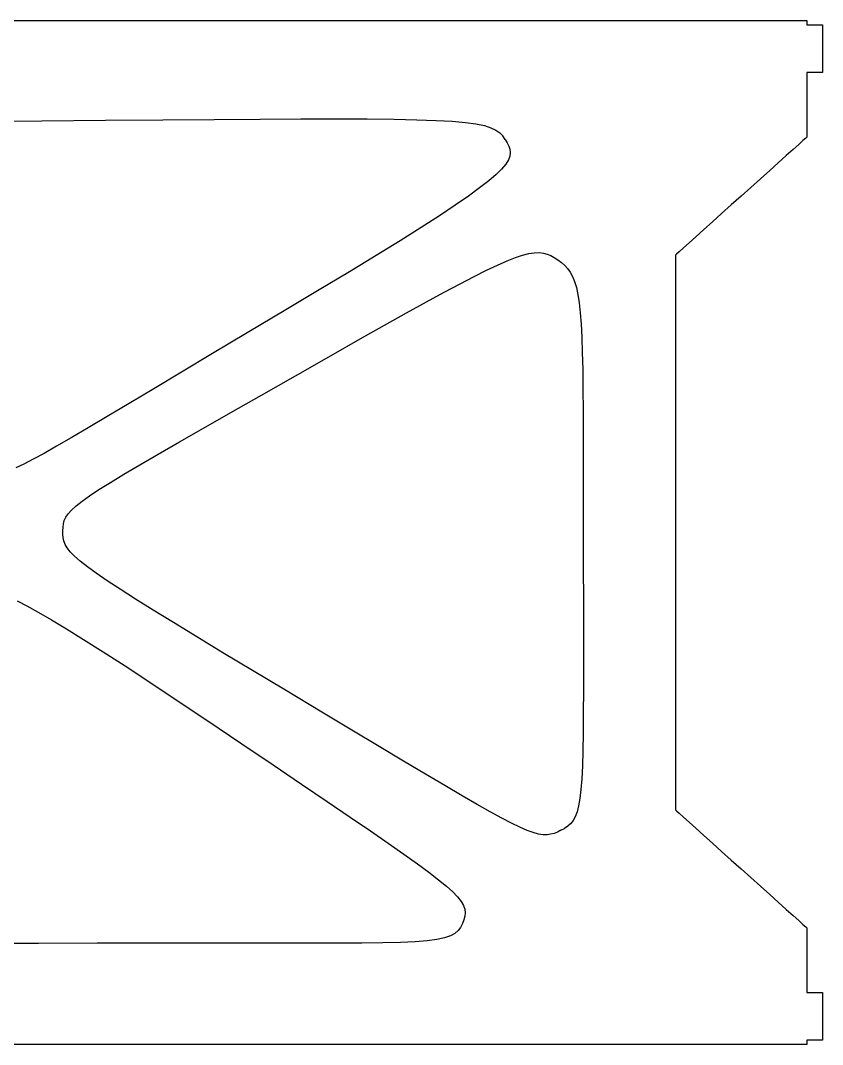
# Model space of a CAD drawing. Extents: x -403 to 96, y -97 to 697.
# Drawn here: x -251.9 to -100, y 303 to 497 of the extents above; entities that cross this region are included whole.
import ezdxf

# ---------------------------------------------------------------- set-up
doc = ezdxf.new("R2010")
doc.units = 0

msp = doc.modelspace()

# ---------------------------------------------------------------- linework, layer by layer
for p, q in [((-264.37, 497, 0), (-243.38, 497, 0)), ((-243.38, 497, 0), (-222.39, 497, 0)), ((-222.39, 497, 0), (-201.83, 497, 0)), ((-201.83, 497, 0), (-182.1, 497, 0)), ((-182.1, 497, 0), (-163.64, 497, 0)), ((-163.64, 497, 0), (-146.87, 497, 0)), ((-146.87, 497, 0), (-132.2, 497, 0)), ((-132.2, 497, 0), (-120.06, 497, 0)), ((-120.06, 497, 0), (-110.86, 497, 0)), ((-110.86, 497, 0), (-105.04, 497, 0)), ((-105.04, 497, 0), (-103, 497, 0)), ((-103, 497, 0), (-103, 496.99, 0)), ((-103, 496.99, 0), (-103, 496.98, 0)), ((-103, 496.98, 0), (-103, 496.95, 0)), ((-103, 496.95, 0), (-103, 496.91, 0)), ((-103, 496.91, 0), (-103, 496.87, 0)), ((-103, 496.87, 0), (-103, 496.82, 0)), ((-103, 496.82, 0), (-103, 496.77, 0)), ((-103, 496.77, 0), (-103, 496.71, 0)), ((-103, 496.71, 0), (-103, 496.65, 0)), ((-103, 496.65, 0), (-103, 496.59, 0)), ((-103, 496.59, 0), (-103, 496.53, 0)), ((-103, 496.53, 0), (-103, 496.47, 0)), ((-103, 496.47, 0), (-103, 496.41, 0)), ((-103, 496.41, 0), (-103, 496.35, 0)), ((-103, 496.35, 0), (-103, 496.3, 0)), ((-103, 496.3, 0), (-103, 496.26, 0)), ((-103, 496.26, 0), (-103, 496.22, 0)), ((-103, 496.22, 0), (-103, 496.2, 0)), ((-103, 496.2, 0), (-103, 496.18, 0)), ((-103, 496.18, 0), (-103, 496.17, 0)), ((-103, 496.17, 0), (-102.98, 496.17, 0)), ((-102.98, 496.17, 0), (-102.92, 496.17, 0)), ((-102.92, 496.17, 0), (-102.82, 496.17, 0)), ((-102.82, 496.17, 0), (-102.69, 496.17, 0)), ((-102.69, 496.17, 0), (-102.53, 496.17, 0)), ((-102.53, 496.17, 0), (-102.35, 496.17, 0)), ((-102.35, 496.17, 0), (-102.15, 496.17, 0)), ((-102.15, 496.17, 0), (-101.94, 496.17, 0)), ((-101.94, 496.17, 0), (-101.72, 496.17, 0)), ((-101.72, 496.17, 0), (-101.5, 496.17, 0)), ((-101.5, 496.17, 0), (-101.28, 496.17, 0)), ((-101.28, 496.17, 0), (-101.06, 496.17, 0)), ((-101.06, 496.17, 0), (-100.85, 496.17, 0)), ((-100.85, 496.17, 0), (-100.65, 496.17, 0)), ((-100.65, 496.17, 0), (-100.47, 496.17, 0)), ((-100.47, 496.17, 0), (-100.31, 496.17, 0)), ((-100.31, 496.17, 0), (-100.18, 496.17, 0)), ((-100.18, 496.17, 0), (-100.08, 496.17, 0)), ((-100.08, 496.17, 0), (-100.02, 496.17, 0)), ((-100.02, 496.17, 0), (-100, 496.17, 0)), ((-100, 496.17, 0), (-100, 496.11, 0)), ((-100, 496.11, 0), (-100, 495.92, 0)), ((-100, 495.92, 0), (-100, 495.63, 0)), ((-100, 495.63, 0), (-100, 495.24, 0)), ((-100, 495.24, 0), (-100, 494.77, 0)), ((-100, 494.77, 0), (-100, 494.23, 0)), ((-100, 494.23, 0), (-100, 493.64, 0)), ((-100, 493.64, 0), (-100, 493.01, 0)), ((-100, 493.01, 0), (-100, 492.35, 0)), ((-100, 492.35, 0), (-100, 491.67, 0)), ((-100, 491.67, 0), (-100, 491, 0)), ((-100, 491, 0), (-100, 490.34, 0)), ((-100, 490.34, 0), (-100, 489.71, 0)), ((-100, 489.71, 0), (-100, 489.12, 0)), ((-100, 489.12, 0), (-100, 488.58, 0)), ((-102.98, 487.17, 0), (-103, 487.17, 0)), ((-103, 487.17, 0), (-103, 487.09, 0)), ((-103, 487.09, 0), (-103, 486.83, 0)), ((-102.92, 487.17, 0), (-102.98, 487.17, 0)), ((-102.82, 487.17, 0), (-102.92, 487.17, 0)), ((-102.69, 487.17, 0), (-102.82, 487.17, 0)), ((-102.53, 487.17, 0), (-102.69, 487.17, 0)), ((-102.35, 487.17, 0), (-102.53, 487.17, 0)), ((-102.15, 487.17, 0), (-102.35, 487.17, 0)), ((-101.94, 487.17, 0), (-102.15, 487.17, 0)), ((-101.72, 487.17, 0), (-101.94, 487.17, 0)), ((-101.5, 487.17, 0), (-101.72, 487.17, 0)), ((-101.28, 487.17, 0), (-101.5, 487.17, 0)), ((-101.06, 487.17, 0), (-101.28, 487.17, 0)), ((-100.85, 487.17, 0), (-101.06, 487.17, 0)), ((-100.65, 487.17, 0), (-100.85, 487.17, 0)), ((-100.47, 487.17, 0), (-100.65, 487.17, 0)), ((-100.31, 487.17, 0), (-100.47, 487.17, 0)), ((-100.18, 487.17, 0), (-100.31, 487.17, 0)), ((-100.08, 487.17, 0), (-100.18, 487.17, 0)), ((-100.02, 487.17, 0), (-100.08, 487.17, 0)), ((-100, 487.17, 0), (-100.02, 487.17, 0)), ((-100, 488.58, 0), (-100, 488.11, 0)), ((-100, 488.11, 0), (-100, 487.72, 0)), ((-100, 487.72, 0), (-100, 487.43, 0)), ((-100, 487.43, 0), (-100, 487.24, 0)), ((-100, 487.24, 0), (-100, 487.17, 0)), ((-103, 486.83, 0), (-103, 486.43, 0)), ((-103, 486.43, 0), (-103, 485.9, 0)), ((-103, 485.9, 0), (-103, 485.25, 0)), ((-103, 485.25, 0), (-103, 484.52, 0)), ((-103, 484.52, 0), (-103, 483.71, 0)), ((-103, 483.71, 0), (-103, 482.85, 0)), ((-103, 482.85, 0), (-103, 481.94, 0)), ((-103, 481.94, 0), (-103, 481.03, 0)), ((-103, 481.03, 0), (-103, 480.11, 0)), ((-103, 480.11, 0), (-103, 479.2, 0)), ((-103, 479.2, 0), (-103, 478.34, 0)), ((-261.17, 477.91, 0), (-247.85, 478.01, 0)), ((-247.85, 478.01, 0), (-235.79, 478.11, 0)), ((-235.79, 478.11, 0), (-224.92, 478.19, 0)), ((-224.92, 478.19, 0), (-215.18, 478.26, 0)), ((-215.18, 478.26, 0), (-206.5, 478.32, 0)), ((-206.5, 478.32, 0), (-198.82, 478.35, 0)), ((-198.82, 478.35, 0), (-192.08, 478.36, 0)), ((-192.08, 478.36, 0), (-186.21, 478.34, 0)), ((-186.21, 478.34, 0), (-181.14, 478.29, 0)), ((-181.14, 478.29, 0), (-176.81, 478.2, 0)), ((-176.81, 478.2, 0), (-173.16, 478.07, 0)), ((-173.16, 478.07, 0), (-170.12, 477.9, 0)), ((-170.12, 477.9, 0), (-167.63, 477.68, 0)), ((-167.63, 477.68, 0), (-165.63, 477.4, 0)), ((-165.63, 477.4, 0), (-164.04, 477.08, 0)), ((-103, 478.34, 0), (-103, 477.53, 0)), ((-103, 477.53, 0), (-103, 476.8, 0)), ((-164.04, 477.08, 0), (-162.8, 476.69, 0)), ((-162.8, 476.69, 0), (-161.85, 476.23, 0)), ((-161.85, 476.23, 0), (-161.13, 475.71, 0)), ((-161.13, 475.71, 0), (-160.57, 475.12, 0)), ((-103, 476.8, 0), (-103, 476.15, 0)), ((-103, 476.15, 0), (-103, 475.62, 0)), ((-103, 475.62, 0), (-103, 475.22, 0)), ((-160.11, 474.45, 0), (-160.57, 475.12, 0)), ((-160.11, 474.45, 0), (-159.73, 473.82, 0)), ((-159.73, 473.82, 0), (-159.42, 473.21, 0)), ((-104.51, 473.52, 0), (-105.58, 472.55, 0)), ((-103.7, 474.25, 0), (-104.51, 473.52, 0)), ((-103.18, 474.71, 0), (-103.7, 474.25, 0)), ((-103, 474.88, 0), (-103.18, 474.71, 0)), ((-103, 475.22, 0), (-103, 474.96, 0)), ((-103, 474.96, 0), (-103, 474.88, 0)), ((-159.42, 473.21, 0), (-159.21, 472.6, 0)), ((-159.13, 471.98, 0), (-159.22, 471.31, 0)), ((-159.21, 472.6, 0), (-159.13, 471.98, 0)), ((-105.58, 472.55, 0), (-106.88, 471.39, 0)), ((-160, 469.77, 0), (-160.77, 468.85, 0)), ((-159.5, 470.58, 0), (-160, 469.77, 0)), ((-159.22, 471.31, 0), (-159.5, 470.58, 0)), ((-108.37, 470.05, 0), (-110, 468.59, 0)), ((-106.88, 471.39, 0), (-108.37, 470.05, 0)), ((-161.82, 467.81, 0), (-163.2, 466.63, 0)), ((-160.77, 468.85, 0), (-161.82, 467.81, 0)), ((-110, 468.59, 0), (-111.75, 467.02, 0)), ((-163.2, 466.63, 0), (-164.93, 465.27, 0)), ((-111.75, 467.02, 0), (-113.57, 465.38, 0)), ((-167.04, 463.73, 0), (-169.58, 461.99, 0)), ((-164.93, 465.27, 0), (-167.04, 463.73, 0)), ((-115.42, 463.71, 0), (-117.28, 462.05, 0)), ((-113.57, 465.38, 0), (-115.42, 463.71, 0)), ((-169.58, 461.99, 0), (-172.56, 460.01, 0)), ((-117.28, 462.05, 0), (-119.1, 460.41, 0)), ((-172.56, 460.01, 0), (-176.02, 457.78, 0)), ((-119.1, 460.41, 0), (-120.85, 458.84, 0)), ((-120.85, 458.84, 0), (-122.48, 457.38, 0)), ((-176.02, 457.78, 0), (-180, 455.28, 0)), ((-123.97, 456.04, 0), (-125.26, 454.88, 0)), ((-122.48, 457.38, 0), (-123.97, 456.04, 0)), ((-180, 455.28, 0), (-184.52, 452.49, 0)), ((-125.26, 454.88, 0), (-126.34, 453.91, 0)), ((-184.52, 452.49, 0), (-189.61, 449.39, 0)), ((-159.75, 451.46, 0), (-158.17, 452.08, 0)), ((-158.17, 452.08, 0), (-156.8, 452.53, 0)), ((-156.8, 452.53, 0), (-155.61, 452.83, 0)), ((-155.61, 452.83, 0), (-154.58, 453, 0)), ((-154.58, 453, 0), (-153.67, 453.03, 0)), ((-153.67, 453.03, 0), (-152.86, 452.94, 0)), ((-152.86, 452.94, 0), (-152.14, 452.75, 0)), ((-152.14, 452.75, 0), (-151.46, 452.47, 0)), ((-151.46, 452.47, 0), (-150.8, 452.1, 0)), ((-150.8, 452.1, 0), (-150.15, 451.66, 0)), ((-127.67, 452.72, 0), (-127.85, 452.55, 0)), ((-127.85, 452.55, 0), (-127.85, 451.79, 0)), ((-127.15, 453.18, 0), (-127.67, 452.72, 0)), ((-126.34, 453.91, 0), (-127.15, 453.18, 0)), ((-163.63, 449.69, 0), (-161.56, 450.67, 0)), ((-161.56, 450.67, 0), (-159.75, 451.46, 0)), ((-150.15, 451.66, 0), (-149.46, 451.15, 0)), ((-149.46, 451.15, 0), (-148.83, 450.6, 0)), ((-148.83, 450.6, 0), (-148.27, 450, 0)), ((-127.85, 451.79, 0), (-127.85, 449.61, 0)), ((-189.61, 449.39, 0), (-195.32, 445.95, 0)), ((-168.65, 447.13, 0), (-165.98, 448.52, 0)), ((-165.98, 448.52, 0), (-163.63, 449.69, 0)), ((-148.27, 450, 0), (-147.77, 449.32, 0)), ((-147.77, 449.32, 0), (-147.34, 448.51, 0)), ((-147.34, 448.51, 0), (-146.95, 447.56, 0)), ((-127.85, 449.61, 0), (-127.85, 446.17, 0)), ((-171.65, 445.53, 0), (-168.65, 447.13, 0)), ((-146.95, 447.56, 0), (-146.62, 446.42, 0)), ((-146.62, 446.42, 0), (-146.33, 445.08, 0)), ((-195.32, 445.95, 0), (-201.66, 442.16, 0)), ((-175.02, 443.69, 0), (-171.65, 445.53, 0)), ((-146.33, 445.08, 0), (-146.09, 443.49, 0)), ((-127.85, 446.17, 0), (-127.85, 441.62, 0)), ((-178.77, 441.61, 0), (-175.02, 443.69, 0)), ((-146.09, 443.49, 0), (-145.89, 441.64, 0)), ((-201.66, 442.16, 0), (-208.94, 437.83, 0)), ((-182.94, 439.27, 0), (-178.77, 441.61, 0)), ((-145.89, 441.64, 0), (-145.73, 439.48, 0)), ((-127.85, 441.62, 0), (-127.85, 436.13, 0)), ((-187.55, 436.66, 0), (-182.94, 439.27, 0)), ((-145.73, 439.48, 0), (-145.6, 436.98, 0)), ((-208.94, 437.83, 0), (-215.5, 433.9, 0)), ((-192.63, 433.78, 0), (-187.55, 436.66, 0)), ((-145.6, 436.98, 0), (-145.49, 434.13, 0)), ((-127.85, 436.13, 0), (-127.85, 429.85, 0)), ((-215.5, 433.9, 0), (-221.39, 430.38, 0)), ((-199.79, 429.7, 0), (-192.63, 433.78, 0)), ((-145.49, 434.13, 0), (-145.42, 430.87, 0)), ((-145.42, 430.87, 0), (-145.36, 427.19, 0)), ((-221.39, 430.38, 0), (-226.65, 427.22, 0)), ((-206.26, 426.03, 0), (-199.79, 429.7, 0)), ((-127.85, 429.85, 0), (-127.85, 422.94, 0)), ((-226.65, 427.22, 0), (-231.33, 424.42, 0)), ((-145.36, 427.19, 0), (-145.33, 423.06, 0)), ((-212.05, 422.74, 0), (-206.26, 426.03, 0)), ((-231.33, 424.42, 0), (-235.47, 421.96, 0)), ((-145.33, 423.06, 0), (-145.31, 418.43, 0)), ((-127.85, 422.94, 0), (-127.85, 415.56, 0)), ((-235.47, 421.96, 0), (-239.1, 419.8, 0)), ((-217.22, 419.79, 0), (-212.05, 422.74, 0)), ((-239.1, 419.8, 0), (-242.28, 417.94, 0)), ((-221.79, 417.17, 0), (-217.22, 419.79, 0)), ((-242.28, 417.94, 0), (-245.04, 416.34, 0)), ((-225.81, 414.86, 0), (-221.79, 417.17, 0)), ((-145.31, 418.43, 0), (-145.3, 413.29, 0)), ((-245.04, 416.34, 0), (-247.43, 414.99, 0)), ((-127.85, 415.56, 0), (-127.85, 407.86, 0)), ((-249.49, 413.87, 0), (-251.25, 412.96, 0)), ((-247.43, 414.99, 0), (-249.49, 413.87, 0)), ((-229.3, 412.82, 0), (-225.81, 414.86, 0)), ((-145.3, 413.29, 0), (-145.3, 407.6, 0)), ((-251.25, 412.96, 0), (-252.78, 412.24, 0)), ((-232.31, 411.04, 0), (-229.3, 412.82, 0)), ((-237.03, 408.13, 0), (-234.87, 409.48, 0)), ((-234.87, 409.48, 0), (-232.31, 411.04, 0)), ((-238.8, 406.96, 0), (-237.03, 408.13, 0)), ((-145.3, 407.6, 0), (-145.3, 401.33, 0)), ((-127.85, 407.86, 0), (-127.85, 400, 0)), ((-241.37, 405.05, 0), (-240.24, 405.94, 0)), ((-240.24, 405.94, 0), (-238.8, 406.96, 0)), ((-243.32, 402.9, 0), (-242.87, 403.55, 0)), ((-242.87, 403.55, 0), (-242.24, 404.26, 0)), ((-242.24, 404.26, 0), (-241.37, 405.05, 0)), ((-243.84, 401.02, 0), (-243.76, 401.66, 0)), ((-243.76, 401.66, 0), (-243.6, 402.28, 0)), ((-243.6, 402.28, 0), (-243.32, 402.9, 0)), ((-243.88, 399.66, 0), (-243.87, 400.34, 0)), ((-243.83, 399.02, 0), (-243.88, 399.66, 0)), ((-243.87, 400.34, 0), (-243.84, 401.02, 0)), ((-145.3, 401.33, 0), (-145.3, 393.7, 0)), ((-127.85, 400, 0), (-127.85, 392.14, 0)), ((-243.71, 398.39, 0), (-243.83, 399.02, 0)), ((-243.46, 397.75, 0), (-243.71, 398.39, 0)), ((-243.06, 397.07, 0), (-243.46, 397.75, 0)), ((-242.48, 396.33, 0), (-243.06, 397.07, 0)), ((-241.66, 395.51, 0), (-242.48, 396.33, 0)), ((-240.59, 394.57, 0), (-241.66, 395.51, 0)), ((-239.23, 393.5, 0), (-240.59, 394.57, 0)), ((-237.54, 392.28, 0), (-239.23, 393.5, 0)), ((-235.48, 390.87, 0), (-237.54, 392.28, 0)), ((-145.3, 393.7, 0), (-145.29, 386.8, 0)), ((-127.85, 392.14, 0), (-127.85, 384.44, 0)), ((-233.03, 389.25, 0), (-235.48, 390.87, 0)), ((-230.14, 387.4, 0), (-233.03, 389.25, 0)), ((-252.53, 387.04, 0), (-250.67, 386.09, 0)), ((-250.67, 386.09, 0), (-248.53, 384.9, 0)), ((-226.78, 385.3, 0), (-230.14, 387.4, 0)), ((-145.29, 386.8, 0), (-145.28, 380.6, 0)), ((-248.53, 384.9, 0), (-246.04, 383.47, 0)), ((-222.92, 382.92, 0), (-226.78, 385.3, 0)), ((-127.85, 384.44, 0), (-127.85, 377.06, 0)), ((-246.04, 383.47, 0), (-243.2, 381.76, 0)), ((-218.51, 380.23, 0), (-222.92, 382.92, 0)), ((-243.2, 381.76, 0), (-239.95, 379.75, 0)), ((-145.28, 380.6, 0), (-145.28, 375.05, 0)), ((-239.95, 379.75, 0), (-236.26, 377.41, 0)), ((-213.54, 377.22, 0), (-218.51, 380.23, 0)), ((-236.26, 377.41, 0), (-232.09, 374.73, 0)), ((-207.95, 373.85, 0), (-213.54, 377.22, 0)), ((-127.85, 377.06, 0), (-127.85, 370.15, 0)), ((-232.09, 374.73, 0), (-227.42, 371.67, 0)), ((-145.28, 375.05, 0), (-145.28, 370.12, 0)), ((-201.72, 370.11, 0), (-207.95, 373.85, 0)), ((-227.42, 371.67, 0), (-222.2, 368.2, 0)), ((-194.81, 365.97, 0), (-201.72, 370.11, 0)), ((-145.28, 370.12, 0), (-145.3, 365.77, 0)), ((-127.85, 370.15, 0), (-127.85, 363.87, 0)), ((-222.2, 368.2, 0), (-216.4, 364.32, 0)), ((-189.11, 362.55, 0), (-194.81, 365.97, 0)), ((-145.3, 365.77, 0), (-145.33, 361.96, 0)), ((-216.4, 364.32, 0), (-209.98, 359.99, 0)), ((-127.85, 363.87, 0), (-127.85, 358.38, 0)), ((-183.96, 359.46, 0), (-189.11, 362.55, 0)), ((-145.33, 361.96, 0), (-145.39, 358.64, 0)), ((-209.98, 359.99, 0), (-204.04, 355.97, 0)), ((-179.33, 356.69, 0), (-183.96, 359.46, 0)), ((-145.39, 358.64, 0), (-145.48, 355.79, 0)), ((-127.85, 358.38, 0), (-127.85, 353.83, 0)), ((-204.04, 355.97, 0), (-198.66, 352.33, 0)), ((-175.2, 354.22, 0), (-179.33, 356.69, 0)), ((-145.48, 355.79, 0), (-145.59, 353.36, 0)), ((-171.52, 352.04, 0), (-175.2, 354.22, 0)), ((-145.59, 353.36, 0), (-145.75, 351.31, 0)), ((-127.85, 353.83, 0), (-127.85, 350.39, 0)), ((-198.66, 352.33, 0), (-193.82, 349.05, 0)), ((-168.27, 350.14, 0), (-171.52, 352.04, 0)), ((-145.75, 351.31, 0), (-145.94, 349.6, 0)), ((-165.41, 348.49, 0), (-168.27, 350.14, 0)), ((-145.94, 349.6, 0), (-146.19, 348.2, 0)), ((-127.85, 350.39, 0), (-127.85, 348.21, 0)), ((-193.82, 349.05, 0), (-189.48, 346.1, 0)), ((-162.92, 347.08, 0), (-165.41, 348.49, 0)), ((-146.19, 348.2, 0), (-146.48, 347.06, 0)), ((-127.85, 348.21, 0), (-127.85, 347.45, 0)), ((-127.85, 347.45, 0), (-127.67, 347.28, 0)), ((-127.67, 347.28, 0), (-127.15, 346.82, 0)), ((-189.48, 346.1, 0), (-185.63, 343.47, 0)), ((-160.76, 345.9, 0), (-162.92, 347.08, 0)), ((-158.89, 344.93, 0), (-160.76, 345.9, 0)), ((-147.23, 345.41, 0), (-147.71, 344.83, 0)), ((-146.83, 346.14, 0), (-147.23, 345.41, 0)), ((-146.48, 347.06, 0), (-146.83, 346.14, 0)), ((-127.15, 346.82, 0), (-126.34, 346.09, 0)), ((-126.34, 346.09, 0), (-125.26, 345.12, 0)), ((-185.63, 343.47, 0), (-182.24, 341.13, 0)), ((-157.3, 344.16, 0), (-158.89, 344.93, 0)), ((-155.93, 343.57, 0), (-157.3, 344.16, 0)), ((-154.77, 343.15, 0), (-155.93, 343.57, 0)), ((-149.57, 343.58, 0), (-150.22, 343.26, 0)), ((-149.57, 343.58, 0), (-148.87, 343.95, 0)), ((-148.25, 344.36, 0), (-148.87, 343.95, 0)), ((-147.71, 344.83, 0), (-148.25, 344.36, 0)), ((-125.26, 345.12, 0), (-123.97, 343.96, 0)), ((-123.97, 343.96, 0), (-122.48, 342.62, 0)), ((-153.77, 342.88, 0), (-154.77, 343.15, 0)), ((-152.92, 342.74, 0), (-153.77, 342.88, 0)), ((-152.16, 342.73, 0), (-152.92, 342.74, 0)), ((-151.49, 342.82, 0), (-152.16, 342.73, 0)), ((-150.85, 343, 0), (-151.49, 342.82, 0)), ((-150.22, 343.26, 0), (-150.85, 343, 0)), ((-122.48, 342.62, 0), (-120.85, 341.16, 0)), ((-182.24, 341.13, 0), (-179.28, 339.06, 0)), ((-120.85, 341.16, 0), (-119.1, 339.59, 0)), ((-119.1, 339.59, 0), (-117.28, 337.95, 0)), ((-179.28, 339.06, 0), (-176.72, 337.23, 0)), ((-117.28, 337.95, 0), (-115.42, 336.28, 0)), ((-176.72, 337.23, 0), (-174.54, 335.63, 0)), ((-174.54, 335.63, 0), (-172.72, 334.22, 0)), ((-115.42, 336.28, 0), (-113.57, 334.62, 0)), ((-172.72, 334.22, 0), (-171.22, 332.98, 0)), ((-113.57, 334.62, 0), (-111.75, 332.98, 0)), ((-171.22, 332.98, 0), (-170.02, 331.9, 0)), ((-170.02, 331.9, 0), (-169.1, 330.95, 0)), ((-111.75, 332.98, 0), (-110, 331.41, 0)), ((-169.1, 330.95, 0), (-168.43, 330.1, 0)), ((-168.43, 330.1, 0), (-167.98, 329.33, 0)), ((-110, 331.41, 0), (-108.37, 329.95, 0)), ((-108.37, 329.95, 0), (-106.88, 328.61, 0)), ((-167.98, 329.33, 0), (-167.73, 328.63, 0)), ((-167.73, 328.63, 0), (-167.65, 327.96, 0)), ((-167.65, 327.96, 0), (-167.71, 327.3, 0)), ((-106.88, 328.61, 0), (-105.58, 327.45, 0)), ((-168.17, 325.94, 0), (-168.55, 325.2, 0)), ((-167.9, 326.64, 0), (-168.17, 325.94, 0)), ((-167.71, 327.3, 0), (-167.9, 326.64, 0)), ((-105.58, 327.45, 0), (-104.51, 326.48, 0)), ((-104.51, 326.48, 0), (-103.7, 325.75, 0)), ((-169.64, 324.03, 0), (-170.48, 323.57, 0)), ((-169.02, 324.57, 0), (-169.64, 324.03, 0)), ((-168.55, 325.2, 0), (-169.02, 324.57, 0)), ((-103.7, 325.75, 0), (-103.18, 325.29, 0)), ((-103.18, 325.29, 0), (-103, 325.12, 0)), ((-103, 325.12, 0), (-103, 325.03, 0)), ((-103, 325.03, 0), (-103, 324.78, 0)), ((-103, 324.78, 0), (-103, 324.38, 0)), ((-103, 324.38, 0), (-103, 323.85, 0)), ((-248.47, 322.16, 0), (-260.68, 322.09, 0)), ((-237.4, 322.2, 0), (-248.47, 322.16, 0)), ((-227.43, 322.22, 0), (-237.4, 322.2, 0)), ((-218.49, 322.22, 0), (-227.43, 322.22, 0)), ((-210.53, 322.21, 0), (-218.49, 322.22, 0)), ((-203.48, 322.19, 0), (-210.53, 322.21, 0)), ((-197.29, 322.18, 0), (-203.48, 322.19, 0)), ((-191.9, 322.19, 0), (-197.29, 322.18, 0)), ((-187.24, 322.21, 0), (-191.9, 322.19, 0)), ((-183.27, 322.26, 0), (-187.24, 322.21, 0)), ((-179.92, 322.35, 0), (-183.27, 322.26, 0)), ((-177.14, 322.48, 0), (-179.92, 322.35, 0)), ((-174.86, 322.66, 0), (-177.14, 322.48, 0)), ((-173.03, 322.9, 0), (-174.86, 322.66, 0)), ((-171.59, 323.2, 0), (-173.03, 322.9, 0)), ((-170.48, 323.57, 0), (-171.59, 323.2, 0)), ((-103, 323.85, 0), (-103, 323.2, 0)), ((-103, 323.2, 0), (-103, 322.47, 0)), ((-103, 322.47, 0), (-103, 321.66, 0)), ((-103, 321.66, 0), (-103, 320.8, 0)), ((-103, 320.8, 0), (-103, 319.89, 0)), ((-103, 319.89, 0), (-103, 318.97, 0)), ((-103, 318.97, 0), (-103, 318.06, 0)), ((-103, 318.06, 0), (-103, 317.15, 0)), ((-103, 317.15, 0), (-103, 316.29, 0)), ((-103, 316.29, 0), (-103, 315.48, 0)), ((-103, 315.48, 0), (-103, 314.75, 0)), ((-103, 314.75, 0), (-103, 314.1, 0)), ((-103, 314.1, 0), (-103, 313.57, 0)), ((-103, 313.57, 0), (-103, 313.17, 0)), ((-103, 313.17, 0), (-103, 312.91, 0)), ((-103, 312.91, 0), (-103, 312.83, 0)), ((-103, 312.83, 0), (-102.98, 312.83, 0)), ((-102.98, 312.83, 0), (-102.92, 312.83, 0)), ((-102.92, 312.83, 0), (-102.82, 312.83, 0)), ((-102.82, 312.83, 0), (-102.69, 312.83, 0)), ((-102.69, 312.83, 0), (-102.53, 312.83, 0)), ((-102.53, 312.83, 0), (-102.35, 312.83, 0)), ((-102.35, 312.83, 0), (-102.15, 312.83, 0)), ((-102.15, 312.83, 0), (-101.94, 312.83, 0)), ((-101.94, 312.83, 0), (-101.72, 312.83, 0)), ((-101.72, 312.83, 0), (-101.5, 312.83, 0)), ((-101.5, 312.83, 0), (-101.28, 312.83, 0)), ((-101.28, 312.83, 0), (-101.06, 312.83, 0)), ((-101.06, 312.83, 0), (-100.85, 312.83, 0)), ((-100.85, 312.83, 0), (-100.65, 312.83, 0)), ((-100.65, 312.83, 0), (-100.47, 312.83, 0)), ((-100.47, 312.83, 0), (-100.31, 312.83, 0)), ((-100.31, 312.83, 0), (-100.18, 312.83, 0)), ((-100.18, 312.83, 0), (-100.08, 312.83, 0)), ((-100.08, 312.83, 0), (-100.02, 312.83, 0)), ((-100.02, 312.83, 0), (-100, 312.83, 0)), ((-100, 312.83, 0), (-100, 312.76, 0)), ((-100, 312.76, 0), (-100, 312.57, 0)), ((-100, 312.57, 0), (-100, 312.28, 0)), ((-100, 312.28, 0), (-100, 311.89, 0)), ((-100, 311.89, 0), (-100, 311.42, 0)), ((-100, 311.42, 0), (-100, 310.88, 0)), ((-100, 310.88, 0), (-100, 310.29, 0)), ((-100, 310.29, 0), (-100, 309.66, 0)), ((-100, 309.66, 0), (-100, 309, 0)), ((-100, 309, 0), (-100, 308.33, 0)), ((-100, 308.33, 0), (-100, 307.65, 0)), ((-100, 307.65, 0), (-100, 306.99, 0)), ((-100, 306.99, 0), (-100, 306.36, 0)), ((-100, 306.36, 0), (-100, 305.77, 0)), ((-100, 305.77, 0), (-100, 305.23, 0)), ((-100, 305.23, 0), (-100, 304.76, 0)), ((-100, 304.76, 0), (-100, 304.37, 0)), ((-243.38, 303, 0), (-264.37, 303, 0)), ((-222.39, 303, 0), (-243.38, 303, 0)), ((-201.83, 303, 0), (-222.39, 303, 0)), ((-182.1, 303, 0), (-201.83, 303, 0)), ((-163.64, 303, 0), (-182.1, 303, 0)), ((-146.87, 303, 0), (-163.64, 303, 0)), ((-132.2, 303, 0), (-146.87, 303, 0)), ((-120.06, 303, 0), (-132.2, 303, 0)), ((-110.86, 303, 0), (-120.06, 303, 0)), ((-105.04, 303, 0), (-110.86, 303, 0)), ((-103, 303, 0), (-105.04, 303, 0)), ((-102.98, 303.83, 0), (-103, 303.83, 0)), ((-103, 303.83, 0), (-103, 303.82, 0)), ((-103, 303.82, 0), (-103, 303.8, 0)), ((-103, 303.8, 0), (-103, 303.78, 0)), ((-103, 303.78, 0), (-103, 303.74, 0)), ((-103, 303.74, 0), (-103, 303.7, 0)), ((-103, 303.7, 0), (-103, 303.65, 0)), ((-103, 303.65, 0), (-103, 303.59, 0)), ((-103, 303.59, 0), (-103, 303.53, 0)), ((-103, 303.53, 0), (-103, 303.47, 0)), ((-103, 303.47, 0), (-103, 303.41, 0)), ((-103, 303.41, 0), (-103, 303.35, 0)), ((-103, 303.35, 0), (-103, 303.29, 0)), ((-103, 303.29, 0), (-103, 303.23, 0)), ((-103, 303.23, 0), (-103, 303.18, 0)), ((-103, 303.18, 0), (-103, 303.13, 0)), ((-103, 303.13, 0), (-103, 303.09, 0)), ((-103, 303.09, 0), (-103, 303.05, 0)), ((-103, 303.05, 0), (-103, 303.02, 0)), ((-103, 303.02, 0), (-103, 303.01, 0)), ((-103, 303, 0), (-103, 303.01, 0)), ((-102.92, 303.83, 0), (-102.98, 303.83, 0)), ((-102.82, 303.83, 0), (-102.92, 303.83, 0)), ((-102.69, 303.83, 0), (-102.82, 303.83, 0)), ((-102.53, 303.83, 0), (-102.69, 303.83, 0)), ((-102.35, 303.83, 0), (-102.53, 303.83, 0)), ((-102.15, 303.83, 0), (-102.35, 303.83, 0)), ((-101.94, 303.83, 0), (-102.15, 303.83, 0)), ((-101.72, 303.83, 0), (-101.94, 303.83, 0)), ((-101.5, 303.83, 0), (-101.72, 303.83, 0)), ((-101.28, 303.83, 0), (-101.5, 303.83, 0)), ((-101.06, 303.83, 0), (-101.28, 303.83, 0)), ((-100.85, 303.83, 0), (-101.06, 303.83, 0)), ((-100.65, 303.83, 0), (-100.85, 303.83, 0)), ((-100.47, 303.83, 0), (-100.65, 303.83, 0)), ((-100.31, 303.83, 0), (-100.47, 303.83, 0)), ((-100.18, 303.83, 0), (-100.31, 303.83, 0)), ((-100.08, 303.83, 0), (-100.18, 303.83, 0)), ((-100.02, 303.83, 0), (-100.08, 303.83, 0)), ((-100, 303.83, 0), (-100.02, 303.83, 0)), ((-100, 304.37, 0), (-100, 304.08, 0)), ((-100, 304.08, 0), (-100, 303.89, 0)), ((-100, 303.89, 0), (-100, 303.83, 0))]:
    msp.add_line(p, q)

doc.saveas('drawing.dxf')
